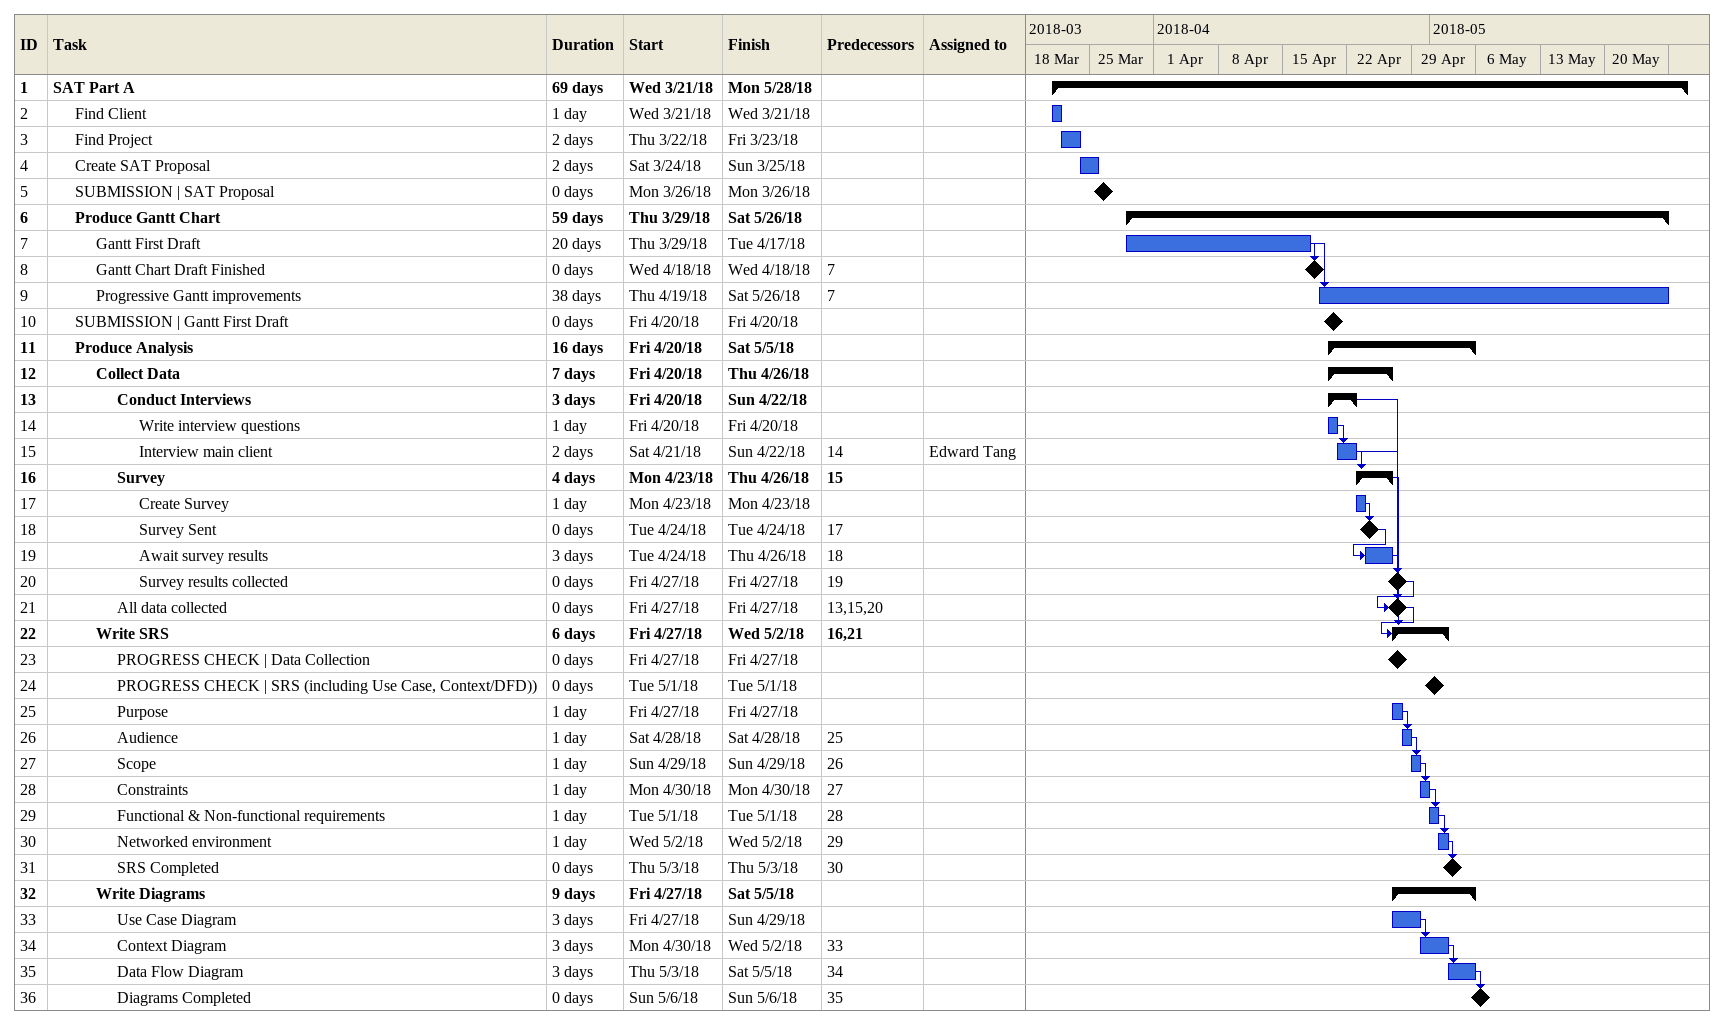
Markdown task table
| ID | Level | Task | Duration | Start | Finish | Predecessors | Resources |
|---|---|---|---|---|---|---|---|
| 1 | 1 | **SAT Part A** | 69d | 2018-03-21 | 2018-05-28 |  |  |
| 2 | 2 | Find Client | 1d | 2018-03-21 | 2018-03-21 |  |  |
| 3 | 2 | Find Project | 2d | 2018-03-22 | 2018-03-23 |  |  |
| 4 | 2 | Create SAT Proposal | 2d | 2018-03-24 | 2018-03-25 |  |  |
| 5 | 2 | SUBMISSION \| SAT Proposal | 0d | 2018-03-26 | 2018-03-26 |  |  |
| 6 | 2 | **Produce Gantt Chart** | 59d | 2018-03-29 | 2018-05-26 |  |  |
| 7 | 3 | Gantt First Draft | 20d | 2018-03-29 | 2018-04-17 |  |  |
| 8 | 3 | Gantt Chart Draft Finished | 0d | 2018-04-18 | 2018-04-18 | 7 |  |
| 9 | 3 | Progressive Gantt improvements | 38d | 2018-04-19 | 2018-05-26 | 7 |  |
| 10 | 2 | SUBMISSION \| Gantt First Draft | 0d | 2018-04-20 | 2018-04-20 |  |  |
| 11 | 2 | **Produce Analysis** | 16d | 2018-04-20 | 2018-05-05 |  |  |
| 12 | 3 | **Collect Data** | 7d | 2018-04-20 | 2018-04-26 |  |  |
| 13 | 4 | **Conduct Interviews** | 3d | 2018-04-20 | 2018-04-22 |  |  |
| 14 | 5 | Write interview questions | 1d | 2018-04-20 | 2018-04-20 |  |  |
| 15 | 5 | Interview main client | 2d | 2018-04-21 | 2018-04-22 | 14 | Edward Tang |
| 16 | 4 | **Survey** | 4d | 2018-04-23 | 2018-04-26 | 15 |  |
| 17 | 5 | Create Survey | 1d | 2018-04-23 | 2018-04-23 |  |  |
| 18 | 5 | Survey Sent | 0d | 2018-04-24 | 2018-04-24 | 17 |  |
| 19 | 5 | Await survey results | 3d | 2018-04-24 | 2018-04-26 | 18 |  |
| 20 | 5 | Survey results collected | 0d | 2018-04-27 | 2018-04-27 | 19 |  |
| 21 | 4 | All data collected | 0d | 2018-04-27 | 2018-04-27 | 13, 15, 20 |  |
| 22 | 3 | **Write SRS** | 6d | 2018-04-27 | 2018-05-02 | 16, 21 |  |
| 23 | 4 | PROGRESS CHECK \| Data Collection | 0d | 2018-04-27 | 2018-04-27 |  |  |
| 24 | 4 | PROGRESS CHECK \| SRS (including Use Case, Context/DFD)) | 0d | 2018-05-01 | 2018-05-01 |  |  |
| 25 | 4 | Purpose | 1d | 2018-04-27 | 2018-04-27 |  |  |
| 26 | 4 | Audience | 1d | 2018-04-28 | 2018-04-28 | 25 |  |
| 27 | 4 | Scope | 1d | 2018-04-29 | 2018-04-29 | 26 |  |
| 28 | 4 | Constraints | 1d | 2018-04-30 | 2018-04-30 | 27 |  |
| 29 | 4 | Functional & Non-functional requirements | 1d | 2018-05-01 | 2018-05-01 | 28 |  |
| 30 | 4 | Networked environment | 1d | 2018-05-02 | 2018-05-02 | 29 |  |
| 31 | 4 | SRS Completed | 0d | 2018-05-03 | 2018-05-03 | 30 |  |
| 32 | 3 | **Write Diagrams** | 9d | 2018-04-27 | 2018-05-05 |  |  |
| 33 | 4 | Use Case Diagram | 3d | 2018-04-27 | 2018-04-29 |  |  |
| 34 | 4 | Context Diagram | 3d | 2018-04-30 | 2018-05-02 | 33 |  |
| 35 | 4 | Data Flow Diagram | 3d | 2018-05-03 | 2018-05-05 | 34 |  |
| 36 | 4 | Diagrams Completed | 0d | 2018-05-06 | 2018-05-06 | 35 |  |
